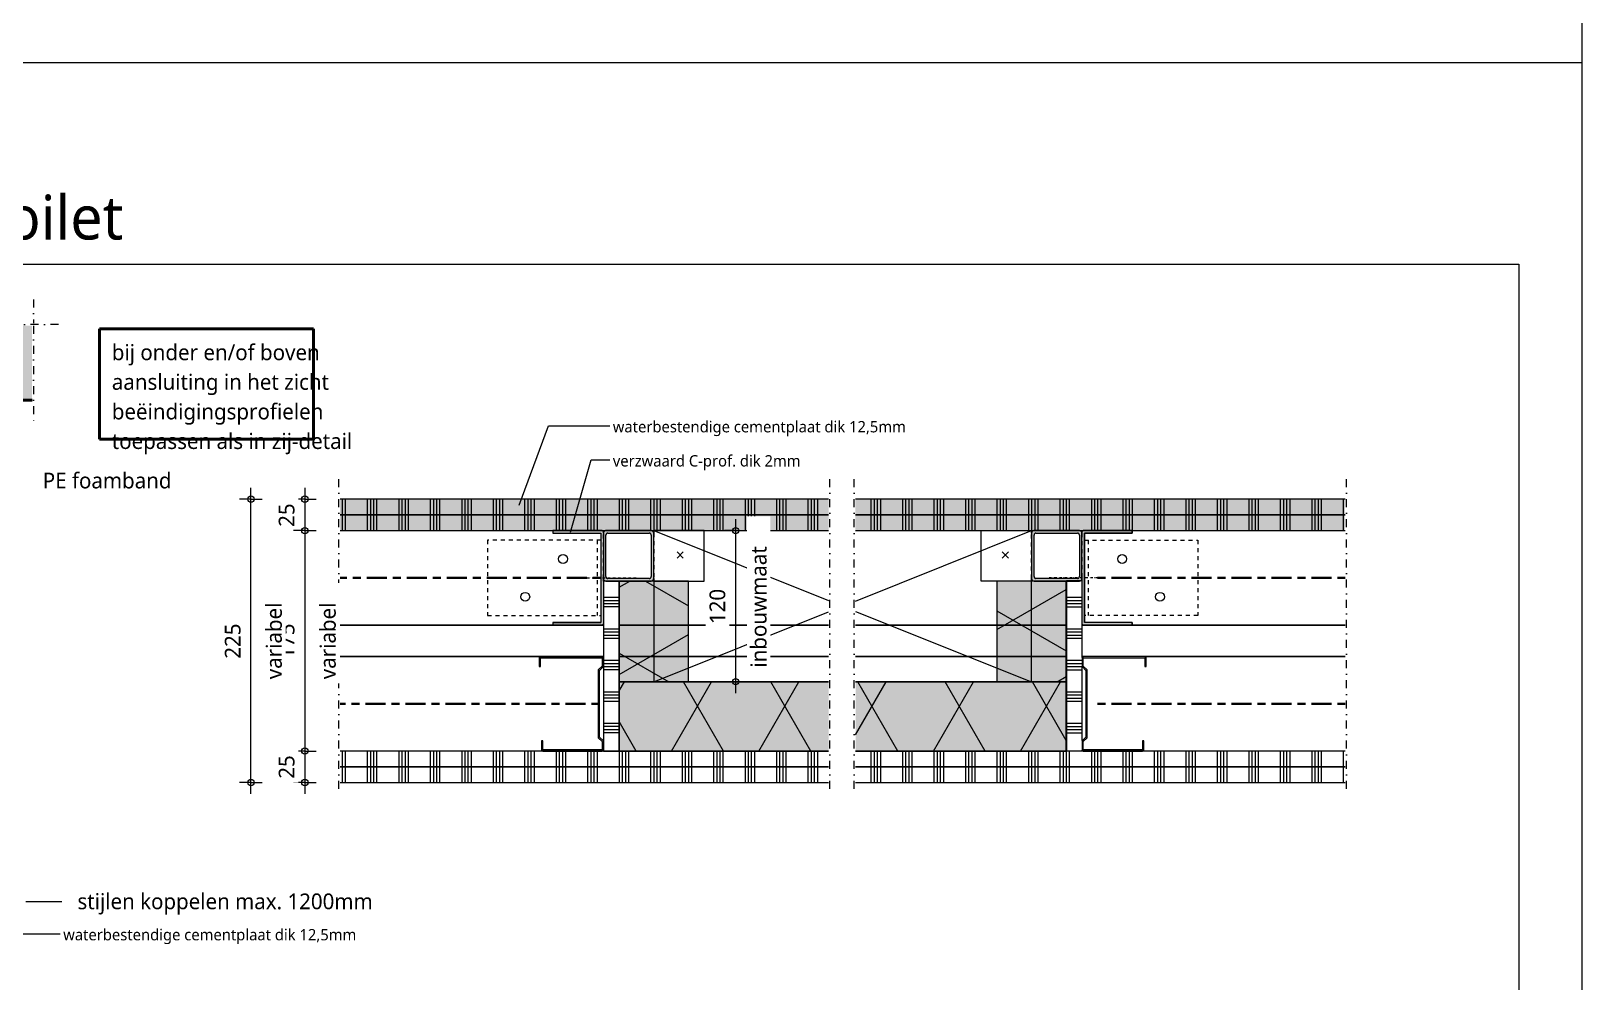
# Model space of a CAD drawing. Header units: millimetres. Extents: x -617 to 12931, y -7813 to -1363.
# Drawn here: x 11699 to 12931, y -3578 to -2823 of the extents above; entities that cross this region are included whole.
import ezdxf

# ---------------------------------------------------------------- set-up
doc = ezdxf.new("R2010")
doc.units = ezdxf.units.MM
for name, pattern in [('Center', [31.75, 6.35, -4.7625, 15.875, -4.7625]), ('Dash', [6.35, 3.175, -3.175]), ('Dash dot', [15.875, 6.35, -4.7625, 0, -4.7625]), ('Streep-stip _ detail', [4, 2, -1, 0, -1])]:
    doc.linetypes.add(name, pattern=pattern)
for name, color, linetype, lineweight in [('A-ANNO-DIMS', 211, 'Continuous', 13), ('A-ANNO-DIMS-5', 211, 'Continuous', 13), ('A-ANNO-IDEN', 131, 'Continuous', 18), ('A-DETL', 90, 'Continuous', 13), ('A-DETL-CNTR', 5, 'Center', 35), ('A-DETL-GENF', 92, 'Continuous', 18), ('A-DETL-GENF-HDLN', 1, 'Dash', 18), ('A-DETL-MBND', 5, 'Continuous', 25), ('G-ANNO-TEXT', 231, 'Continuous', 13)]:
    doc.layers.add(name, color=color, linetype=linetype, lineweight=lineweight)
doc.styles.add('Segoe UI_2', font='segoeui.ttf', dxfattribs={"height": 9})
doc.styles.add('Segoe UI_3', font='segoeui.ttf', dxfattribs={"height": 12.5})
doc.styles.add('Segoe UI_6', font='segoeui.ttf', dxfattribs={"height": 35})
doc.dimstyles.new('2_5_mm', dxfattribs={"dimscale": 304.8, "dimtxt": 13.092049, "dimasz": 0.016404, "dimexe": 0.029528, "dimexo": 0.0625, "dimgap": 0.014764, "dimtad": 1, "dimdec": 0, "dimzin": 0, "dimdsep": 46, "dimtxsty": 'Segoe UI_3', "dimblk1": 'DOTBLANK', "dimblk2": 'DOTBLANK', "dimsah": 1, "dimcen": 0.09, "dimdle": 0.029528, "dimazin": 0, "dimtfac": 1, "dimtdec": 4, "dimtix": 1, "dimtmove": 0, "dimatfit": 3, "dimfxl": 0.029528, "dimfxlon": 1, "dimtvp": 1, "dimtfill": 1, "dimtolj": 1, "dimtzin": 0, "dimarcsym": 2})
pattern_1 = [(60, (0, 60.8), (-51.962, 30), []), (120, (0, 60.8), (-51.962, -30), [])]

# ---------------------------------------------------------------- blocks, each defined once
blk = doc.blocks.new('42 isolatie - Type 1-V2-22_1 Principedetails metalstud')
at = {"layer": 'A-DETL-GENF'}
h = blk.add_hatch(color=256, dxfattribs=at)
h.paths.add_polyline_path([(355.3, 0.8), (355.3, 55.8), (188, 55.8), (188, 0.8), (273.3, 0.8)])
h.paths.add_polyline_path([(166.5, 0.8), (166.5, 55.8), (0.3, 55.8), (0.3, 0.8), (55.3, 0.8)])
at = {"layer": 'A-DETL-GENF', "lineweight": 13}
h = blk.add_hatch(dxfattribs=at)
h.set_pattern_fill('FP_1', color=256, style=0, pattern_type=2)
h.set_pattern_definition(pattern_1)
h.paths.add_polyline_path([(355.3, 0.8), (355.3, 55.8), (188, 55.8), (188, 0.8), (273.3, 0.8)])
h.paths.add_polyline_path([(166.5, 0.8), (166.5, 55.8), (0.3, 55.8), (0.3, 0.8), (55.3, 0.8)])
at = {"layer": 'A-DETL-GENF'}
for p, q in [((55.3, 55.8), (0.3, 55.8)), ((0.3, 55.8), (0.3, 0.8)), ((0.3, 55.8), (0.3, 27)), ((166.5, 55.8), (55.3, 55.8)), ((166.5, 55.8), (55.3, 55.8)), ((300.3, 55.8), (188, 55.8)), ((300.3, 55.8), (188, 55.8)), ((355.3, 55.8), (300.3, 55.8)), ((355.3, 0.8), (355.3, 55.8)), ((355.3, 0.8), (355.3, 55.8)), ((0.3, 0.8), (166.5, 0.8)), ((188, 0.8), (355.3, 0.8))]:
    blk.add_line(p, q, dxfattribs=at)
blk = doc.blocks.new('42 isolatie - Type 1-3760059-22_1 Principedetails metalstud')
at = {"layer": 'A-DETL-GENF'}
blk.add_hatch(color=256, dxfattribs=at).paths.add_polyline_path([(80.3, 55.8), (0.3, 55.8), (0.3, 0.8), (80.3, 0.8), (80.3, 38.7)])
at = {"layer": 'A-DETL-GENF', "lineweight": 13}
h = blk.add_hatch(dxfattribs=at)
h.set_pattern_fill('FP_1', color=256, style=0, pattern_type=2)
h.set_pattern_definition(pattern_1)
h.paths.add_polyline_path([(80.3, 55.8), (0.3, 55.8), (0.3, 0.8), (80.3, 0.8), (80.3, 38.7)])
at = {"layer": 'A-DETL-GENF'}
for p, q in [((80.3, 55.8), (0.3, 55.8)), ((0.3, 55.8), (0.3, 26.3)), ((80.3, 55.8), (0.3, 55.8)), ((0.3, 55.8), (0.3, 26.3)), ((80.3, 0.8), (80.3, 55.8)), ((80.3, 0.8), (80.3, 55.8)), ((0.3, 26.3), (0.3, 0.8)), ((0.3, 0.8), (80.3, 0.8))]:
    blk.add_line(p, q, dxfattribs=at)
blk = doc.blocks.new('42 isolatie - Type 1-3760060-22_1 Principedetails metalstud')
at = {"layer": 'A-DETL-GENF'}
blk.add_hatch(color=256, dxfattribs=at).paths.add_polyline_path([(80.3, -55.8), (80.3, -0.8), (0.3, -0.8), (0.3, -55.8)])
at = {"layer": 'A-DETL-GENF', "lineweight": 13}
h = blk.add_hatch(dxfattribs=at)
h.set_pattern_fill('FP_2', color=256, style=0, pattern_type=2)
h.set_pattern_definition([(300, (0, -60.8), (-51.96, -30), []), (240, (0, -60.8), (-51.96, 30), [])])
h.paths.add_polyline_path([(80.3, -55.8), (80.3, -0.8), (0.3, -0.8), (0.3, -55.8)])
at = {"layer": 'A-DETL-GENF'}
for p, q in [((80.3, -0.8), (0.3, -0.8)), ((0.3, -0.8), (0.3, -26.3)), ((80.3, -0.8), (0.3, -0.8)), ((80.3, -55.8), (80.3, -0.8)), ((80.3, -55.8), (80.3, -0.8)), ((0.3, -26.3), (0.3, -55.8)), ((0.3, -26.3), (0.3, -55.8)), ((0.3, -55.8), (80.3, -55.8)), ((0.3, -55.8), (80.3, -55.8))]:
    blk.add_line(p, q, dxfattribs=at)
blk = doc.blocks.new('20 klos p - Achterliggend-4383761-22_1 Principedetails metalstud')
at = {"layer": 'A-DETL-GENF'}
for p, q in [((0, 120), (0, 118)), ((0, 120), (138.8, 64.5)), ((160.2, 64.1), (300, 120)), ((300, 118), (300, 120)), ((0, 82), (0, 0)), ((300, 0), (300, 82)), ((0, 0), (138.8, 55.5)), ((160.2, 55.9), (300, 0)), ((0, 0), (138.8, 0)), ((160.2, 0), (300, 0))]:
    blk.add_line(p, q, dxfattribs=at)
blk = doc.blocks.new('40  gipsplaat - vochtbestendig D12_5-2957568-22_1 Principedetails metalstud')
at = {"layer": 'A-DETL-GENF'}
h = blk.add_hatch(color=256, dxfattribs=at)
h.paths.add_polyline_path([(799, 0), (799, 12.5), (410.2, 12.5), (410.2, 0), (730.6, 0)])
h.paths.add_polyline_path([(388.8, 0), (388.8, 12.5), (1, 12.5), (1, 0), (260.4, 0)])
at = {"layer": 'A-DETL-GENF', "lineweight": 13}
h = blk.add_hatch(dxfattribs=at)
h.set_pattern_fill('FP_464', color=256, style=0, pattern_type=2)
h.set_pattern_definition([(90, (-11933.646, 3219.758), (-25, 1e-15), []), (90, (-11931.146, 3219.758), (-25, 1e-15), []), (90, (-11928.646, 3219.758), (-25, 1e-15), []), (90, (-11926.146, 3219.758), (-25, 1e-15), [])])
h.paths.add_polyline_path([(799, 0), (799, 12.5), (410.2, 12.5), (410.2, 0), (730.6, 0)])
h.paths.add_polyline_path([(388.8, 0), (388.8, 12.5), (1, 12.5), (1, 0), (260.4, 0)])
at = {"layer": 'A-DETL-GENF'}
for p, q in [((388.8, 12.5), (1, 12.5)), ((799, 12.5), (410.2, 12.5)), ((1, 0), (170, 0)), ((1, 0), (170, 0)), ((170, 0), (209, 0)), ((209, 0), (212, 0)), ((209, 0), (212, 0)), ((212, 0), (248, 0)), ((248, 0), (388.8, 0)), ((248, 0), (388.8, 0)), ((410.2, 0), (552, 0)), ((410.2, 0), (552, 0)), ((552, 0), (588, 0)), ((588, 0), (591, 0)), ((588, 0), (591, 0)), ((591, 0), (630, 0)), ((630, 0), (799, 0)), ((630, 0), (799, 0))]:
    blk.add_line(p, q, dxfattribs=at)
blk = doc.blocks.new('40  gipsplaat - vochtbestendig D12_5-V366-22_1 Principedetails metalstud')
at = {"layer": 'A-DETL-GENF'}
h = blk.add_hatch(color=256, dxfattribs=at)
h.paths.add_polyline_path([(799, 0), (799, 12.5), (410.2, 12.5), (410.2, 0), (730.6, 0)])
h.paths.add_polyline_path([(388.8, 0), (388.8, 12.5), (1, 12.5), (1, 0), (260.4, 0)])
at = {"layer": 'A-DETL-GENF', "lineweight": 13}
h = blk.add_hatch(dxfattribs=at)
h.set_pattern_fill('FP_465', color=256, style=0, pattern_type=2)
h.set_pattern_definition([(90, (-11933.646, 3207.258), (-25, 1e-15), []), (90, (-11931.146, 3207.258), (-25, 1e-15), []), (90, (-11928.646, 3207.258), (-25, 1e-15), []), (90, (-11926.146, 3207.258), (-25, 1e-15), [])])
h.paths.add_polyline_path([(799, 0), (799, 12.5), (410.2, 12.5), (410.2, 0), (730.6, 0)])
h.paths.add_polyline_path([(388.8, 0), (388.8, 12.5), (1, 12.5), (1, 0), (260.4, 0)])
at = {"layer": 'A-DETL-GENF'}
for p, q in [((388.8, 12.5), (1, 12.5)), ((388.8, 12.5), (1, 12.5)), ((799, 12.5), (410.2, 12.5)), ((799, 12.5), (410.2, 12.5)), ((1, 0), (388.8, 0)), ((1, 0), (388.8, 0)), ((410.2, 0), (799, 0)), ((410.2, 0), (799, 0))]:
    blk.add_line(p, q, dxfattribs=at)
blk = doc.blocks.new('40  gipsplaat - D12_5-2957569-22_1 Principedetails metalstud')
at = {"layer": 'A-DETL-GENF', "lineweight": 13}
h = blk.add_hatch(dxfattribs=at)
h.set_pattern_fill('FP_466', color=256, style=0, pattern_type=2)
h.set_pattern_definition([(90, (-11933.646, 3419.758), (-25, 1e-15), []), (90, (-11931.146, 3419.758), (-25, 1e-15), []), (90, (-11928.646, 3419.758), (-25, 1e-15), []), (90, (-11926.146, 3419.758), (-25, 1e-15), [])])
h.paths.add_polyline_path([(799, 0), (799, 12.5), (410.2, 12.5), (410.2, 0), (730.6, 0)])
h.paths.add_polyline_path([(388.8, 0), (388.8, 12.5), (1, 12.5), (1, 0), (260.4, 0)])
at = {"layer": 'A-DETL-GENF'}
for p, q in [((388.8, 12.5), (1, 12.5)), ((799, 12.5), (410.2, 12.5)), ((1, 0), (388.8, 0)), ((1, 0), (388.8, 0)), ((410.2, 0), (799, 0)), ((410.2, 0), (799, 0))]:
    blk.add_line(p, q, dxfattribs=at)
blk = doc.blocks.new('40  gipsplaat - D12_5-V367-22_1 Principedetails metalstud')
at = {"layer": 'A-DETL-GENF', "lineweight": 13}
h = blk.add_hatch(dxfattribs=at)
h.set_pattern_fill('FP_467', color=256, style=0, pattern_type=2)
h.set_pattern_definition([(90, (-11933.646, 3407.258), (-25, 1e-15), []), (90, (-11931.146, 3407.258), (-25, 1e-15), []), (90, (-11928.646, 3407.258), (-25, 1e-15), []), (90, (-11926.146, 3407.258), (-25, 1e-15), [])])
h.paths.add_polyline_path([(799, 0), (799, 12.5), (410.2, 12.5), (410.2, 0), (730.6, 0)])
h.paths.add_polyline_path([(388.8, 0), (388.8, 12.5), (1, 12.5), (1, 0), (260.4, 0)])
at = {"layer": 'A-DETL-GENF'}
for p, q in [((162, 12.5), (1, 12.5)), ((162, 12.5), (1, 12.5)), ((170, 12.5), (162, 12.5)), ((209, 12.5), (170, 12.5)), ((210, 12.5), (209, 12.5)), ((210, 12.5), (209, 12.5)), ((222.5, 12.5), (210, 12.5)), ((388.8, 12.5), (222.5, 12.5)), ((388.8, 12.5), (222.5, 12.5)), ((577.8, 12.5), (410.2, 12.5)), ((577.8, 12.5), (410.2, 12.5)), ((590.3, 12.5), (577.8, 12.5)), ((591, 12.5), (590.3, 12.5)), ((591, 12.5), (590.3, 12.5)), ((630, 12.5), (591, 12.5)), ((638, 12.5), (630, 12.5)), ((799, 12.5), (638, 12.5)), ((799, 12.5), (638, 12.5)), ((1, 0), (388.8, 0)), ((1, 0), (388.8, 0)), ((410.2, 0), (799, 0)), ((410.2, 0), (799, 0))]:
    blk.add_line(p, q, dxfattribs=at)
blk = doc.blocks.new('22 verzwaard metalstud profiel - 75 mm-V368-22_1 Principedetails metalstud')
at = {"layer": 'A-DETL-GENF'}
blk.add_hatch(color=256, dxfattribs=at).paths.add_polyline_path([(37.5, -8.3), (37.5, -1), (36.5, 0), (-36.5, 0), (-37.5, -1), (-37.5, -40), (-35.5, -40), (-35.5, -2), (35.5, -2), (35.5, -40), (37.5, -40)])
for p, q in [((-36.5, 0), (-37.5, -1)), ((-37.5, -1), (-36.5, 0)), ((-35.5, 0), (-36.5, 0)), ((-35.5, 0), (-36.5, 0)), ((2.5, 0), (0.5, 0)), ((2.5, 0), (0.5, 0)), ((37.5, -1), (36.5, 0)), ((-37.5, -1), (-37.5, -40)), ((-37.5, -40), (-37.5, -1)), ((-35.5, -2), (35.5, -2)), ((-35.5, -40), (-35.5, -2)), ((-35.5, -40), (-35.5, -2)), ((-35.5, -2), (35.5, -2)), ((35.5, -2), (35.5, -40)), ((35.5, -40), (35.5, -2)), ((37.5, -1), (36.5, 0)), ((37.5, -40), (37.5, -1)), ((37.5, -40), (37.5, -1)), ((-37.5, -40), (-35.5, -40)), ((-37.5, -40), (-35.5, -40)), ((35.5, -40), (37.5, -40)), ((35.5, -40), (37.5, -40))]:
    blk.add_line(p, q, dxfattribs=at)
blk = doc.blocks.new('22 metalstud profiel - 75 mm vert-V369-22_1 Principedetails metalstud')
at = {"layer": 'A-DETL-GENF'}
blk.add_hatch(color=256, dxfattribs=at).paths.add_polyline_path([(37.5, -1), (36.5, 0), (29.5, 0), (26.5, -3), (-26.5, -3), (-29.5, 0), (-36.5, 0), (-37.5, -1), (-37.5, -50), (-36.5, -51), (-29.5, -51), (-29.5, -50), (-36.5, -50), (-36.5, -1), (-29.9, -1), (-26.9, -4), (26.9, -4), (29.9, -1), (36.5, -1), (36.5, -48), (29.5, -48), (29.5, -49), (36.5, -49), (37.5, -48)])
for p, q in [((-36.5, 0), (-37.5, -1)), ((-26.5, -3), (-29.5, 0)), ((29.5, 0), (26.5, -3)), ((37.5, -1), (36.5, 0)), ((-37.5, -1), (-37.5, -50)), ((-36.5, -50), (-36.5, -1)), ((-36.5, -1), (-29.9, -1)), ((-29.9, -1), (-26.9, -4)), ((-26.9, -4), (26.9, -4)), ((26.5, -3), (-26.5, -3)), ((26.9, -4), (29.9, -1)), ((29.9, -1), (36.5, -1)), ((36.5, -1), (36.5, -48)), ((37.5, -48), (37.5, -1)), ((36.5, -48), (29.5, -48)), ((29.5, -48), (29.5, -49)), ((29.5, -49), (36.5, -49)), ((36.5, -49), (37.5, -48)), ((-37.5, -50), (-36.5, -51)), ((-29.5, -50), (-36.5, -50)), ((-36.5, -51), (-29.5, -51)), ((-29.5, -51), (-29.5, -50))]:
    blk.add_line(p, q, dxfattribs=at)
blk = doc.blocks.new('22 verzwaard metalstud profiel - 75 mm-V370-22_1 Principedetails metalstud')
at = {"layer": 'A-DETL-GENF'}
blk.add_hatch(color=256, dxfattribs=at).paths.add_polyline_path([(37.5, 1), (37.5, 40), (35.5, 40), (35.5, 2), (-35.5, 2), (-35.5, 40), (-37.5, 40), (-37.5, 1), (-36.5, 0), (2.5, 0), (2.5, 0.3), (36.8, 0.3)])
for p, q in [((-35.5, 40), (-37.5, 40)), ((-37.5, 40), (-37.5, 1)), ((-37.5, 40), (-37.5, 1)), ((-37.5, 40), (-35.5, 40)), ((-35.5, 2), (-35.5, 40)), ((-35.5, 40), (-35.5, 2)), ((37.5, 40), (35.5, 40)), ((35.5, 40), (35.5, 2)), ((35.5, 40), (35.5, 2)), ((35.5, 40), (37.5, 40)), ((37.5, 1), (37.5, 40)), ((37.5, 40), (37.5, 1)), ((-37.5, 1), (-36.5, 0)), ((-37.5, 1), (-36.5, 0)), ((-36.5, 0), (-35.5, 0)), ((-35.5, 0), (-36.5, 0)), ((35.5, 2), (-35.5, 2)), ((-35.5, 2), (35.5, 2)), ((0.5, 0), (2.5, 0)), ((2.5, 0), (0.5, 0)), ((36.8, 0.3), (37.5, 1)), ((37.5, 1), (36.8, 0.3))]:
    blk.add_line(p, q, dxfattribs=at)
blk = doc.blocks.new('00 afbreeklijn 1 s l - Type 1-2338424-22_1 Principedetails metalstud')
at = {"layer": 'A-DETL-GENF', "linetype": 'Dash dot'}
for p, q in [((230, 0), (-20, 0)), ((230, -19.5), (-20, -19.5))]:
    blk.add_line(p, q, dxfattribs=at)
blk = doc.blocks.new('00 afbreeklijn 1 s l - Type 1-2338425-22_1 Principedetails metalstud')
at = {"layer": 'A-DETL-GENF', "linetype": 'Dash dot'}
blk.add_line((230, 0), (-20, 0), dxfattribs=at)
blk = doc.blocks.new('00 afbreeklijn 1 s l - Type 1-2338426-22_1 Principedetails metalstud')
at = {"layer": 'A-DETL-GENF', "linetype": 'Dash dot'}
blk.add_line((230, 0), (-20, 0), dxfattribs=at)
blk = doc.blocks.new('40  gipsplaat - D12_5-2957571-22_1 Principedetails metalstud')
at = {"layer": 'A-DETL-GENF', "lineweight": 13}
h = blk.add_hatch(dxfattribs=at)
h.set_pattern_fill('FP_482', color=256, style=0, pattern_type=2)
h.set_pattern_definition([(90, (-3269.808, -12166.146), (-25, 1e-15), []), (90, (-3272.308, -12166.146), (-25, 1e-15), []), (90, (-3274.808, -12166.146), (-25, 1e-15), []), (90, (-3277.308, -12166.146), (-25, 1e-15), [])])
h.paths.add_polyline_path([(135, -12.5), (135, 0), (0, 0), (0, -12.5), (108.8, -12.5)])
at = {"layer": 'A-DETL-GENF'}
for p, q in [((135, 0), (0, 0)), ((0, 0), (0, -12.5)), ((135, 0), (0, 0)), ((0, 0), (0, -12.5)), ((135, -12.5), (135, 0)), ((135, -12.5), (135, 0)), ((0, -12.5), (135, -12.5)), ((0, -12.5), (135, -12.5))]:
    blk.add_line(p, q, dxfattribs=at)
blk = doc.blocks.new('40  gipsplaat - D12_5-2957570-22_1 Principedetails metalstud')
at = {"layer": 'A-DETL-GENF', "lineweight": 13}
h = blk.add_hatch(dxfattribs=at)
h.set_pattern_fill('FP_483', color=256, style=0, pattern_type=2)
h.set_pattern_definition([(90, (-3269.723, -12521.414), (-25, 1e-15), []), (90, (-3272.223, -12521.414), (-25, 1e-15), []), (90, (-3274.723, -12521.414), (-25, 1e-15), []), (90, (-3277.223, -12521.414), (-25, 1e-15), [])])
h.paths.add_polyline_path([(135, 12.2), (135, 12.5), (134.3, 12.5), (134, 12.2), (127, 12.2), (126.8, 12.5), (68.3, 12.5), (68, 12.2), (61, 12.2), (60.8, 12.5), (0, 12.5), (0, 0), (135, 0)])
at = {"layer": 'A-DETL-GENF'}
for p, q in [((60.8, 12.5), (0, 12.5)), ((0, 12.5), (0, 10.7)), ((60.8, 12.5), (0, 12.5)), ((0, 12.5), (0, 10.7)), ((126.8, 12.5), (68.3, 12.5)), ((126.8, 12.5), (68.3, 12.5)), ((135, 12.5), (134.3, 12.5)), ((135, 12.5), (134.3, 12.5)), ((135, 0), (135, 12.5)), ((135, 0), (135, 12.5)), ((0, 10.7), (0, 0)), ((0, 0), (135, 0)), ((0, 0), (135, 0))]:
    blk.add_line(p, q, dxfattribs=at)
blk = doc.blocks.new('22 metalstud profiel - 75 mm vert-4394546-22_1 Principedetails metalstud')
at = {"layer": 'A-DETL-GENF'}
blk.add_hatch(color=256, dxfattribs=at).paths.add_polyline_path([(-37.5, 50), (-37.5, 1), (-36.5, 0), (-29.5, 0), (-26.5, 3), (26.5, 3), (29.5, 0), (36.5, 0), (37.5, 1), (37.5, 48), (36.5, 49), (29.5, 49), (29.5, 48), (36.5, 48), (36.5, 1), (29.9, 1), (26.9, 4), (-26.9, 4), (-29.9, 1), (-36.5, 1), (-36.5, 50), (-29.5, 50), (-29.5, 51), (-36.5, 51)])
for p, q in [((-36.5, 51), (-37.5, 50)), ((-37.5, 50), (-37.5, 1)), ((-29.5, 51), (-36.5, 51)), ((-36.5, 1), (-36.5, 50)), ((-36.5, 50), (-29.5, 50)), ((-29.5, 50), (-29.5, 51)), ((36.5, 49), (29.5, 49)), ((29.5, 49), (29.5, 48)), ((29.5, 48), (36.5, 48)), ((37.5, 48), (36.5, 49)), ((36.5, 48), (36.5, 1)), ((37.5, 1), (37.5, 48)), ((-37.5, 1), (-36.5, 0)), ((-29.9, 1), (-36.5, 1)), ((-36.5, 0), (-29.5, 0)), ((-26.9, 4), (-29.9, 1)), ((-29.5, 0), (-26.5, 3)), ((26.9, 4), (-26.9, 4)), ((-26.5, 3), (26.5, 3)), ((26.5, 3), (29.5, 0)), ((29.9, 1), (26.9, 4)), ((29.5, 0), (36.5, 0)), ((36.5, 1), (29.9, 1)), ((36.5, 0), (37.5, 1))]:
    blk.add_line(p, q, dxfattribs=at)
blk = doc.blocks.new('28 kokerprofiel - 40x40x2-4433244-22_1 Principedetails metalstud')
at = {"layer": 'A-DETL-GENF', "linetype": 'Dash'}
h = blk.add_hatch(color=256, dxfattribs=at)
h.paths.add_polyline_path([(18, -20), (18.5, -19.9), (19, -19.7), (19.4, -19.4), (19.7, -19), (19.9, -18.5), (20, -18), (20, 18), (19.9, 18.5), (19.7, 19), (19.4, 19.4), (19, 19.7), (18.5, 19.9), (18, 20), (-18, 20), (-18.5, 19.9), (-19, 19.7), (-19.4, 19.4), (-19.7, 19), (-19.9, 18.5), (-20, 18), (-20, -18), (-19.9, -18.5), (-19.7, -19), (-19.4, -19.4), (-19, -19.7), (-18.5, -19.9), (-18, -20)])
h.paths.add_polyline_path([(16.5, -18), (-16.9, -17.9), (-17.3, -17.8), (-17.6, -17.6), (-17.8, -17.3), (-17.9, -16.9), (-18, -16.5), (-17.9, 16.9), (-17.8, 17.2), (-17.6, 17.6), (-17.3, 17.8), (-16.9, 17.9), (-16.5, 18), (16.9, 17.9), (17.2, 17.8), (17.6, 17.6), (17.8, 17.2), (17.9, 16.9), (18, 16.5), (17.9, -16.9), (17.8, -17.3), (17.6, -17.6), (17.2, -17.8), (16.8, -18)])
at = {"layer": 'A-DETL-GENF'}
for p, q in [((-20, 18), (-20, -18)), ((18, 20), (-18, 20)), ((-18, -16.5), (-18, 16.5)), ((-16.5, 18), (16.5, 18)), ((18, 16.5), (18, -16.5)), ((20, -18), (20, 18)), ((-18, -20), (18, -20)), ((16.5, -18), (-16.5, -18))]:
    blk.add_line(p, q, dxfattribs=at)
for centre, radius, start, end in [((-18, 18), 2, 90, 180), ((-16.5, 16.5), 1.5, 90, 180), ((16.5, 16.5), 1.5, 360, 90), ((18, 18), 2, 360, 90), ((-18, -18), 2, 180, 270), ((-16.5, -16.5), 1.5, 180, 270), ((16.5, -16.5), 1.5, 270, 0), ((18, -18), 2, 270, 360)]:
    blk.add_arc(centre, radius, start, end, dxfattribs=at)
at = {"layer": 'A-DETL-GENF-HDLN'}
for p, q in [((-20, -18), (-20, 18)), ((-18, 20), (18, 20)), ((-18, -16.5), (-18, 16.5)), ((-16.5, 18), (16.5, 18)), ((18, 16.5), (18, -16.5)), ((20, 18), (20, -18)), ((18, -20), (-18, -20)), ((16.5, -18), (-16.5, -18))]:
    blk.add_line(p, q, dxfattribs=at)
for centre, radius, start, end in [((-18, 18), 2, 90, 180), ((-16.5, 16.5), 1.5, 90, 180), ((16.5, 16.5), 1.5, 360, 90), ((18, 18), 2, 360, 90), ((-18, -18), 2, 180, 270), ((-16.5, -16.5), 1.5, 180, 270), ((16.5, -16.5), 1.5, 270, 0), ((18, -18), 2, 270, 0)]:
    blk.add_arc(centre, radius, start, end, dxfattribs=at)
blk = doc.blocks.new('30 L-anker plat a e - 90x60-4462557-22_1 Principedetails metalstud')
at = {"layer": 'A-DETL-GENF', "linetype": 'Streep-stip _ detail', "lineweight": 13}
blk.add_line((5, -15), (5, 30), dxfattribs=at)
at = {"layer": 'A-DETL-GENF', "linetype": 'Dash'}
for p, q in [((-25, -90), (-25, 0)), ((35, 0), (-25, 0)), ((35, 0), (35, -90)), ((35, -3), (-25, -3)), ((35, -90), (-25, -90))]:
    blk.add_line(p, q, dxfattribs=at)
at = {"layer": 'A-DETL-GENF', "lineweight": 13}
for centre in [(20, -30), (-10, -60)]:
    blk.add_circle(centre, 3.5, dxfattribs=at)
blk = doc.blocks.new('23 vloerweergave - 23 DI vloerweergave s e-4415501-22_1 Principedetails metalstud')
at = {"layer": 'A-DETL-GENF', "linetype": 'Dash dot'}
blk.add_hatch(color=256, dxfattribs=at).paths.add_polyline_path([(143, 0), (143, 59), (-143, 59), (-143, 0), (-58.2, 0)])
for p, q in [((-144, 80), (-144, -20)), ((144, 80), (144, 61)), ((-145, 60), (-164, 60)), ((164, 60), (-143, 60)), ((144, 59), (144, -20))]:
    blk.add_line(p, q, dxfattribs=at)
at = {"layer": 'A-DETL-GENF', "lineweight": 50}
blk.add_line((-143, 0), (143, 0), dxfattribs=at)
blk = doc.blocks.new('30 L-anker plat a e - 90x60-2057174-22_1 Principedetails metalstud')
at = {"layer": 'A-DETL-GENF', "linetype": 'Dash'}
for p, q in [((35, 90), (-25, 90)), ((-25, 90), (-25, 0)), ((35, 0), (35, 90)), ((35, 3), (-25, 3)), ((35, 0), (-25, 0))]:
    blk.add_line(p, q, dxfattribs=at)
at = {"layer": 'A-DETL-GENF', "linetype": 'Streep-stip _ detail', "lineweight": 13}
blk.add_line((5, 15), (5, -30), dxfattribs=at)
at = {"layer": 'A-DETL-GENF', "lineweight": 13}
for centre in [(-10, 60), (20, 30)]:
    blk.add_circle(centre, 3.5, dxfattribs=at)
blk = doc.blocks.new('DIMBLOCK204-22_1 Principedetails metalstud')
at = {"layer": 'A-ANNO-DIMS-5'}
for p, q in [((11916.6, -3185.8), (11916.6, -3219.8)), ((11916.6, -3194.8), (11907.6, -3194.8)), ((11916.6, -3194.8), (11925.6, -3194.8)), ((11916.6, -3219.8), (11907.6, -3219.8)), ((11916.6, -3219.8), (11925.6, -3219.8))]:
    blk.add_line(p, q, dxfattribs=at)
for centre in [(11916.6, -3194.8), (11916.6, -3219.8)]:
    blk.add_circle(centre, 2.5, dxfattribs=at)
at = {"layer": 'A-ANNO-DIMS-5', "color": 0, "insert": (11895.8, -3216.8), "char_height": 12.5, "width": 22.852, "attachment_point": 1, "rotation": 90, "line_spacing_factor": 1.142579, "style": 'Segoe UI_3', "bg_fill": 3, "box_fill_scale": 1.25, "bg_fill_color": 9, "bg_fill_true_color": 13158600, "bg_fill_transparency": 0}
blk.add_mtext('25', dxfattribs=at)
blk = doc.blocks.new('_DotBlank')
at = {"color": 0, "linetype": 'ByBlock', "lineweight": -2}
blk.add_line((-0.5, 0), (-1, 0), dxfattribs=at)
blk.add_circle((0, 0), 0.5, dxfattribs=at)
blk = doc.blocks.new('DIMBLOCK205-22_1 Principedetails metalstud')
at = {"layer": 'A-ANNO-DIMS-5'}
for p, q in [((11916.6, -3219.8), (11907.6, -3219.8)), ((11916.6, -3219.8), (11916.6, -3394.8)), ((11916.6, -3219.8), (11925.6, -3219.8)), ((11916.6, -3394.8), (11907.6, -3394.8)), ((11916.6, -3394.8), (11925.6, -3394.8))]:
    blk.add_line(p, q, dxfattribs=at)
for centre in [(11916.6, -3219.8), (11916.6, -3394.8)]:
    blk.add_circle(centre, 2.5, dxfattribs=at)
at = {"layer": 'A-ANNO-DIMS-5', "color": 0, "insert": (11928.6, -3337.8), "char_height": 12.5, "width": 73.411, "attachment_point": 1, "rotation": 90, "line_spacing_factor": 1.142579, "style": 'Segoe UI_3', "bg_fill": 3, "box_fill_scale": 1.25, "bg_fill_color": 9, "bg_fill_true_color": 13158600, "bg_fill_transparency": 0}
blk.add_mtext('variabel', dxfattribs=at)
at = {"layer": 'A-ANNO-DIMS-5', "color": 0, "insert": (11895.8, -3321.5), "char_height": 12.5, "width": 34.277, "attachment_point": 1, "rotation": 90, "line_spacing_factor": 1.142579, "style": 'Segoe UI_3', "bg_fill": 3, "box_fill_scale": 1.25, "bg_fill_color": 9, "bg_fill_true_color": 13158600, "bg_fill_transparency": 0}
blk.add_mtext('175', dxfattribs=at)
blk = doc.blocks.new('DIMBLOCK206-22_1 Principedetails metalstud')
at = {"layer": 'A-ANNO-DIMS-5'}
for p, q in [((11916.6, -3394.8), (11907.6, -3394.8)), ((11916.6, -3394.8), (11916.6, -3428.8)), ((11916.6, -3394.8), (11925.6, -3394.8)), ((11916.6, -3419.8), (11907.6, -3419.8)), ((11916.6, -3419.8), (11925.6, -3419.8))]:
    blk.add_line(p, q, dxfattribs=at)
for centre in [(11916.6, -3394.8), (11916.6, -3419.8)]:
    blk.add_circle(centre, 2.5, dxfattribs=at)
at = {"layer": 'A-ANNO-DIMS-5', "color": 0, "insert": (11895.8, -3416.8), "char_height": 12.5, "width": 22.852, "attachment_point": 1, "rotation": 90, "line_spacing_factor": 1.142579, "style": 'Segoe UI_3', "bg_fill": 3, "box_fill_scale": 1.25, "bg_fill_color": 9, "bg_fill_true_color": 13158600, "bg_fill_transparency": 0}
blk.add_mtext('25', dxfattribs=at)
blk = doc.blocks.new('DIMBLOCK207-22_1 Principedetails metalstud')
at = {"layer": 'A-ANNO-DIMS-5'}
for p, q in [((11873.8, -3428.8), (11873.8, -3185.8)), ((11873.8, -3194.8), (11864.8, -3194.8)), ((11873.8, -3194.8), (11882.8, -3194.8)), ((11873.8, -3419.8), (11864.8, -3419.8)), ((11873.8, -3419.8), (11882.8, -3419.8))]:
    blk.add_line(p, q, dxfattribs=at)
for centre in [(11873.8, -3194.8), (11873.8, -3419.8)]:
    blk.add_circle(centre, 2.5, dxfattribs=at)
at = {"layer": 'A-ANNO-DIMS-5', "color": 0, "insert": (11885.8, -3337.8), "char_height": 12.5, "width": 73.411, "attachment_point": 1, "rotation": 90, "line_spacing_factor": 1.142579, "style": 'Segoe UI_3', "bg_fill": 3, "box_fill_scale": 1.25, "bg_fill_color": 9, "bg_fill_true_color": 13158600, "bg_fill_transparency": 0}
blk.add_mtext('variabel', dxfattribs=at)
at = {"layer": 'A-ANNO-DIMS-5', "color": 0, "insert": (11853, -3321.5), "char_height": 12.5, "width": 34.277, "attachment_point": 1, "rotation": 90, "line_spacing_factor": 1.142579, "style": 'Segoe UI_3', "bg_fill": 3, "box_fill_scale": 1.25, "bg_fill_color": 9, "bg_fill_true_color": 13158600, "bg_fill_transparency": 0}
blk.add_mtext('225', dxfattribs=at)
blk = doc.blocks.new('DIMBLOCK208-22_1 Principedetails metalstud')
at = {"layer": 'A-ANNO-DIMS-5'}
for p, q in [((12258.7, -3348.8), (12258.7, -3210.8)), ((12258.7, -3219.8), (12249.7, -3219.8)), ((12258.7, -3219.8), (12267.7, -3219.8)), ((12258.7, -3339.8), (12249.7, -3339.8)), ((12258.7, -3339.8), (12267.7, -3339.8))]:
    blk.add_line(p, q, dxfattribs=at)
for centre in [(12258.7, -3219.8), (12258.7, -3339.8)]:
    blk.add_circle(centre, 2.5, dxfattribs=at)
at = {"layer": 'A-ANNO-DIMS-5', "color": 0, "char_height": 12.5, "attachment_point": 1, "rotation": 90, "line_spacing_factor": 1.142579, "style": 'Segoe UI_3', "bg_fill": 3, "box_fill_scale": 1.25, "bg_fill_color": 9, "bg_fill_true_color": 13158600, "bg_fill_transparency": 0}
for s, insert, width in [('inbouwmaat', (12270.7, -3328.6), 117.114), ('120', (12237.9, -3294), 34.277)]:
    blk.add_mtext(s, dxfattribs=dict(at, insert=insert, width=width))

msp = doc.modelspace()

# ---------------------------------------------------------------- linework, layer by layer
at = {"layer": 'A-ANNO-IDEN'}
for p, q in [((12086.7, -3199.5), (12110, -3136.5)), ((12110, -3136.5), (12161.1, -3136.5)), ((12127.6, -3221.1), (12143.9, -3163.6)), ((12143.9, -3163.6), (12161.1, -3163.6)), ((11664.4, -3539.8), (11724.7, -3539.8))]:
    msp.add_line(p, q, dxfattribs=at)
at = {"layer": 'A-DETL', "lineweight": 18}
for p, q in [((12930.7, -1363.2), (12930.7, -4333.2)), ((8730.7, -2848.2), (12930.7, -2848.2)), ((10880.7, -3008.2), (12880.7, -3008.2)), ((12880.7, -3008.2), (12880.7, -4283.2)), ((12233.6, -3219.8), (12193.6, -3219.8)), ((12233.6, -3259.8), (12233.6, -3219.8)), ((12453.6, -3259.8), (12453.6, -3219.8)), ((12453.6, -3219.8), (12493.6, -3219.8)), ((12217.1, -3236.6), (12212.1, -3241.6)), ((12212.1, -3236.6), (12217.1, -3241.6)), ((12470.2, -3236.6), (12475.2, -3241.6)), ((12475.2, -3236.6), (12470.2, -3241.6)), ((12193.6, -3259.8), (12233.6, -3259.8)), ((12493.6, -3259.8), (12453.6, -3259.8))]:
    msp.add_line(p, q, dxfattribs=at)
at = {"layer": 'A-DETL', "lineweight": 50}
for p, q in [((11753.5, -3059.7), (11923.5, -3059.7)), ((11753.5, -3147.2), (11753.5, -3059.7)), ((11923.5, -3059.7), (11923.5, -3147.2)), ((11923.5, -3147.2), (11753.5, -3147.2))]:
    msp.add_line(p, q, dxfattribs=at)
at = {"layer": 'A-DETL-CNTR'}
for p, q in [((12151.6, -3257.3), (11944.6, -3257.3)), ((12546.1, -3257.3), (12742.6, -3257.3)), ((12150.6, -3357.3), (11944.6, -3357.3)), ((12546.1, -3357.3), (12742.6, -3357.3))]:
    msp.add_line(p, q, dxfattribs=at)
at = {"layer": 'A-DETL-MBND'}
for p, q in [((11944.6, -3294.8), (12153.6, -3294.8)), ((12166.1, -3294.8), (12332.4, -3294.8)), ((12353.9, -3294.8), (12521.4, -3294.8)), ((12533.9, -3294.8), (12742.6, -3294.8)), ((12153.6, -3319.8), (11944.6, -3319.8)), ((12332.4, -3319.8), (12166.1, -3319.8)), ((12521.4, -3319.8), (12353.9, -3319.8)), ((12534.7, -3319.8), (12533.9, -3319.8)), ((12742.6, -3319.8), (12583.7, -3319.8))]:
    msp.add_line(p, q, dxfattribs=at)
at = {"layer": 'G-ANNO-TEXT', "color": 250}
msp.add_line((11695.1, -3514.2), (11723.5, -3514.2), dxfattribs=at)

# ---------------------------------------------------------------- block references
at = {"layer": 'A-DETL-GENF', "linetype": 'Dash dot'}
msp.add_blockref('23 vloerweergave - 23 DI vloerweergave s e-4415501-22_1 Principedetails metalstud', (11557, -3116.2), dxfattribs=at)
for name, p, rotation in [('00 afbreeklijn 1 s l - Type 1-2338425-22_1 Principedetails metalstud', (11943.6, -3194.8), 269.9999999999999), ('00 afbreeklijn 1 s l - Type 1-2338424-22_1 Principedetails metalstud', (12352.9, -3194.8), 269.9999999999999), ('00 afbreeklijn 1 s l - Type 1-2338426-22_1 Principedetails metalstud', (12743.6, -3194.8), 270.0000000000002)]:
    msp.add_blockref(name, p, dxfattribs=dict(at, rotation=rotation))
at = {"layer": 'A-DETL-GENF'}
for name, p in [('40  gipsplaat - vochtbestendig D12_5-V366-22_1 Principedetails metalstud', (11943.6, -3207.3)), ('40  gipsplaat - vochtbestendig D12_5-2957568-22_1 Principedetails metalstud', (11943.6, -3219.8)), ('20 klos p - Achterliggend-4383761-22_1 Principedetails metalstud', (12193.6, -3339.8)), ('42 isolatie - Type 1-V2-22_1 Principedetails metalstud', (12165.9, -3395.6)), ('40  gipsplaat - D12_5-V367-22_1 Principedetails metalstud', (11943.6, -3407.3)), ('40  gipsplaat - D12_5-2957569-22_1 Principedetails metalstud', (11943.6, -3419.8))]:
    msp.add_blockref(name, p, dxfattribs=at)
for name, p, rotation in [('22 verzwaard metalstud profiel - 75 mm-V368-22_1 Principedetails metalstud', (12153.6, -3257.3), 269.9999999999998), ('22 verzwaard metalstud profiel - 75 mm-V370-22_1 Principedetails metalstud', (12533.6, -3257.3), 270.0000000000002), ('40  gipsplaat - D12_5-2957571-22_1 Principedetails metalstud', (12166.1, -3259.8), 270.0000000000001), ('42 isolatie - Type 1-3760059-22_1 Principedetails metalstud', (12165.3, -3259.5), 269.9999999999999), ('42 isolatie - Type 1-3760060-22_1 Principedetails metalstud', (12521.9, -3259.5), 270.0000000000001), ('40  gipsplaat - D12_5-2957570-22_1 Principedetails metalstud', (12521.4, -3259.7), 269.9999999999999), ('22 metalstud profiel - 75 mm vert-V369-22_1 Principedetails metalstud', (12153.6, -3357.3), 269.9999999999998), ('22 metalstud profiel - 75 mm vert-4394546-22_1 Principedetails metalstud', (12533.7, -3357.3), 270.0000000000002)]:
    msp.add_blockref(name, p, dxfattribs=dict(at, rotation=rotation))
at = {"layer": 'A-DETL-GENF', "linetype": 'Streep-stip _ detail', "lineweight": 13}
for name, p, rotation in [('30 L-anker plat a e - 90x60-2057174-22_1 Principedetails metalstud', (12151.6, -3262.3), 89.99999999999962), ('30 L-anker plat a e - 90x60-4462557-22_1 Principedetails metalstud', (12535.6, -3262.3), 89.99999999999973)]:
    msp.add_blockref(name, p, dxfattribs=dict(at, rotation=rotation))
at = {"layer": 'A-DETL-GENF-HDLN'}
for p in [(12173.6, -3239.8), (12513.6, -3239.8)]:
    msp.add_blockref('28 kokerprofiel - 40x40x2-4433244-22_1 Principedetails metalstud', p, dxfattribs=at)

# ---------------------------------------------------------------- texts
at = {"layer": 'G-ANNO-TEXT', "color": 7, "attachment_point": 1}
for s, insert, char_height, width, style in [('gipskartonwand inbouwtoilet', (11143.1, -2953.7), 35, 786.055, 'Segoe UI_6'), ('bij onder en/of boven', (11763.3, -3072), 12.5, 205.232, 'Segoe UI_3'), ('aansluiting in het zicht', (11763.3, -3095.5), 12.5, 211.245, 'Segoe UI_3'), ('beëindigingsprofielen', (11763.3, -3119), 12.5, 204.43, 'Segoe UI_3'), ('toepassen als in zij-detail', (11763.3, -3142.5), 12.5, 235.696, 'Segoe UI_3'), ('PE foamband', (11708.5, -3173.8), 12.5, 125.063, 'Segoe UI_3'), ('stijlen koppelen max. 1200mm', (11736, -3507.9), 12.5, 287.004, 'Segoe UI_3')]:
    msp.add_mtext(s, dxfattribs=dict(at, insert=insert, char_height=char_height, width=width, style=style))

# ---------------------------------------------------------------- dimensions: what is measured, and where the dimension line sits
at = {"layer": 'A-ANNO-DIMS'}
dim = msp.add_linear_dim(base=(11916.6, -3219.8), p1=(11925.6, -3194.8), p2=(11925.6, -3219.8), angle=90, dimstyle='2_5_mm', override={"dimpost": '<>', "dimfxl": 25}, dxfattribs=at)
dim.commit()
dim.dimension.update_dxf_attribs({"geometry": 'DIMBLOCK204-22_1 Principedetails metalstud', "text_midpoint": (11905.6, -3207.3)})

# ---------------------------------------------------------------- next in the draw order: texts
at = {"layer": 'A-ANNO-IDEN', "lineweight": 13, "char_height": 9, "attachment_point": 1, "style": 'Segoe UI_2', "bg_fill": 3, "box_fill_scale": 1.25, "bg_fill_color": 9, "bg_fill_true_color": 13158600, "bg_fill_transparency": 0}
for s, insert, width in [('waterbestendige cementplaat dik 12,5mm', (12161.1, -3132.8), 299.029), ('verzwaard C-prof. dik 2mm', (12161.1, -3159.9), 192.405), ('waterbestendige cementplaat dik 12,5mm', (11724.7, -3536.1), 299.029)]:
    msp.add_mtext(s, dxfattribs=dict(at, insert=insert, width=width))

# ---------------------------------------------------------------- next in the draw order: dimensions: what is measured, and where the dimension line sits
at = {"layer": 'A-ANNO-DIMS'}
for base, p1, p2, text, override, picture, middle in [((12258.7, -3219.8), (12249.7, -3339.8), (12249.7, -3219.8), '<>\\Xinbouwmaat', {"dimpost": '<>', "dimfxl": 120}, 'DIMBLOCK208-22_1 Principedetails metalstud', (12258.7, -3279.8)), ((11916.6, -3394.8), (11925.6, -3219.8), (11925.6, -3394.8), '<>\\Xvariabel', {"dimpost": '<>', "dimfxl": 175}, 'DIMBLOCK205-22_1 Principedetails metalstud', (11916.6, -3307.3))]:
    dim = msp.add_linear_dim(base=base, p1=p1, p2=p2, angle=90, text=text, dimstyle='2_5_mm', override=override, dxfattribs=at)
    dim.commit()
    dim.dimension.update_dxf_attribs({"geometry": picture, "text_midpoint": middle})

# ---------------------------------------------------------------- next in the draw order: dimensions: what is measured, and where the dimension line sits
dim = msp.add_linear_dim(base=(11916.6, -3419.8), p1=(11925.6, -3394.8), p2=(11925.6, -3419.8), angle=90, dimstyle='2_5_mm', override={"dimpost": '<>', "dimfxl": 25}, dxfattribs=at)
dim.commit()
dim.dimension.update_dxf_attribs({"geometry": 'DIMBLOCK206-22_1 Principedetails metalstud', "text_midpoint": (11905.6, -3407.3)})

# ---------------------------------------------------------------- next in the draw order: dimensions: what is measured, and where the dimension line sits
dim = msp.add_linear_dim(base=(11873.8, -3194.8), p1=(11882.8, -3419.8), p2=(11882.8, -3194.8), angle=90, text='<>\\Xvariabel', dimstyle='2_5_mm', override={"dimpost": '<>', "dimfxl": 225}, dxfattribs=at)
dim.commit()
dim.dimension.update_dxf_attribs({"geometry": 'DIMBLOCK207-22_1 Principedetails metalstud', "text_midpoint": (11873.8, -3307.3)})

doc.saveas('drawing.dxf')
